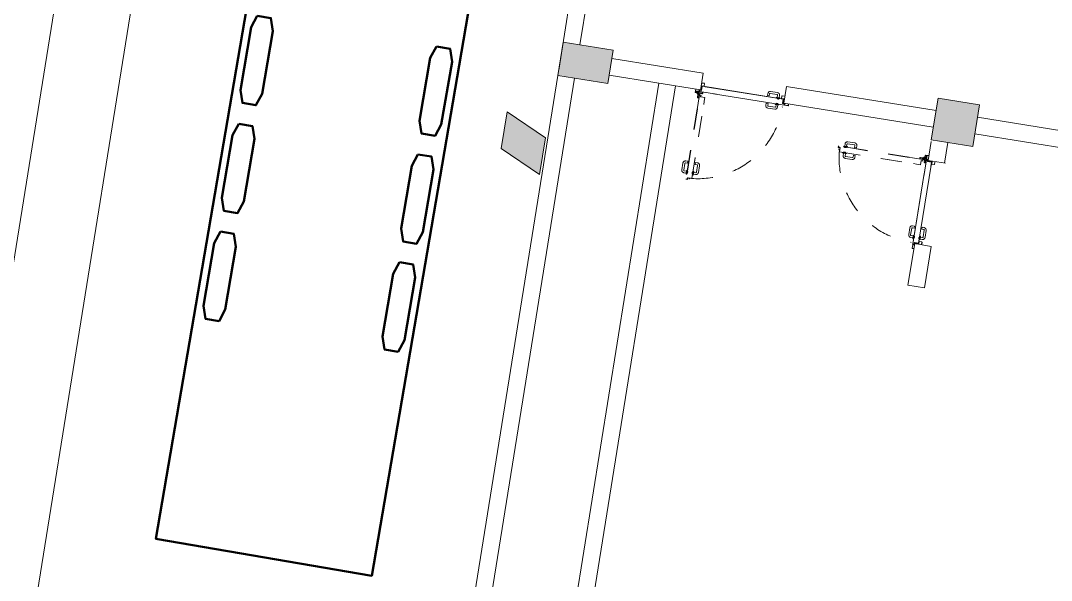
# Model space of a CAD drawing. Header units: centimetres. Extents: x 139057 to 200038, y 34824 to 80516.
# Drawn here: x 164418 to 165642, y 61588 to 62253 of the extents above; entities that cross this region are included whole.
import ezdxf

# ---------------------------------------------------------------- set-up
doc = ezdxf.new("R2010")
doc.units = ezdxf.units.CM
doc.header["$LTSCALE"] = 100
for name, pattern in [('HIDDEN', [0.5, 0.25, -0.25]), ('TRATTEGGIATA', [0.75, 0.5, -0.25]), ('TRATTO-PUNTO', [1, 0.5, -0.25, 0, -0.25])]:
    doc.linetypes.add(name, pattern=pattern)
doc.layers.get('0').update_dxf_attribs({"lineweight": 0})
for name, color, linetype, lineweight in [('410_STRUTTURE_001-AM_0', 7, 'Continuous', 0), ('430_TAVOLATI_001-AM_0', 3, 'Continuous', 0), ('440_ALTRI_ELEMENTI_001-AM_0', 31, 'Continuous', 50), ('441_SERRAMENTI_001-AM_0', 1, 'Continuous', 0)]:
    doc.layers.add(name, color=color, linetype=linetype, lineweight=lineweight)

# ---------------------------------------------------------------- blocks, each defined once
blk = doc.blocks.new('COPRITESTA1C')
for p, q in [((0, 0), (0, -10)), ((0, 0), (21, 0)), ((21, 0), (21, -15)), ((-1, -10), (-1, -20)), ((-1, -10), (0, -10)), ((-1, -20), (16, -20))]:
    blk.add_line(p, q)
at = {"linetype": 'TRATTEGGIATA', "ltscale": 10}
for p, q in [((19.5, 0), (19.5, -15)), ((-1, -18.5), (16, -18.5))]:
    blk.add_line(p, q, dxfattribs=at)
blk.add_arc((16, -15), 3.5, 270, 0, dxfattribs=at)
blk.add_arc((16, -15), 5, 270, 0)
blk = doc.blocks.new('COPRITESTA2C')
for p, q in [((0, 0), (44, 0)), ((0, 0), (0, -10)), ((44, 0), (44, -15)), ((-1, -10), (-1, -20)), ((-1, -10), (0, -10)), ((-1, -20), (39, -20))]:
    blk.add_line(p, q)
at = {"linetype": 'TRATTEGGIATA', "ltscale": 10}
for p, q in [((42.5, 0), (42.5, -15)), ((-1, -18.5), (39, -18.5))]:
    blk.add_line(p, q, dxfattribs=at)
blk.add_arc((39, -15), 5, 270, 0)
blk.add_arc((39, -15), 3.5, 270, 0, dxfattribs=at)
blk = doc.blocks.new('M09.1af_100')
at = {"linetype": 'Continuous', "ltscale": 10}
for p, q in [((-12, 0), (6, 0)), ((5, 84), (33, 84)), ((5, 82), (5, 84)), ((33, 82), (5, 82)), ((5, 6), (5, 47)), ((7, 2), (5, 5)), ((6, 47), (6, 6)), ((7, 6), (8, 3)), ((8, 50), (33, 50)), ((33, 48), (8, 48)), ((59, 46), (12, 46)), ((12, 46), (12, -4)), ((59, 45), (13, 45)), ((13, 45), (13, -5)), ((35, 51), (35, 80)), ((36, 80), (36, 51)), ((988, 46), (48, 46)), ((987, 45), (49, 45)), ((964, 80), (964, 51)), ((965, 51), (965, 80)), ((995, 84), (967, 84)), ((967, 82), (995, 82)), ((967, 82), (995, 82)), ((992, 50), (967, 50)), ((967, 48), (992, 48)), ((987, 45), (987, -5)), ((988, 46), (988, -4)), ((993, 6), (992, 3)), ((993, 2), (995, 5)), ((994, 47), (994, 6)), ((1012, 0), (994, 0)), ((995, 82), (995, 84)), ((995, 6), (995, 47)), ((-59, -19), (-59, 0)), ((-57, 0), (-57, -19)), ((-56, -20), (-17, -20)), ((-17, -21), (-56, -21)), ((-15, -19), (-15, -3)), ((-14, -19), (-14, -3)), ((6, -2), (-12, -2)), ((-8, -3), (-8, -21)), ((-8, -21), (194, -21)), ((-7, -4), (-7, -21)), ((-7, -4), (8, -4)), ((-7, -21), (193, -21)), ((-5, -4), (-5, -20)), ((12, -4), (-5, -4)), ((-4, -20), (-5, -20)), ((-4, -5), (-4, -20)), ((13, -5), (-4, -5)), ((14, -62), (-2, -62)), ((14, -64), (-1, -64)), ((-1, -64), (-1, -64)), ((14, -64), (-1, -64)), ((8, -3), (8, -4)), ((159, -21), (1008, -21)), ((159, -21), (1007, -21)), ((1004, -5), (987, -5)), ((1005, -4), (988, -4)), ((992, -3), (1008, -3)), ((992, -4), (1007, -4)), ((994, -2), (1012, -2)), ((1004, -5), (1004, -20)), ((1005, -20), (1004, -20)), ((1005, -4), (1005, -20)), ((1007, -4), (1007, -21)), ((1008, -3), (1008, -21)), ((1014, -19), (1014, -3)), ((1015, -19), (1015, -3)), ((1056, -20), (1017, -20)), ((1017, -21), (1056, -21)), ((1059, 0), (1057, 0)), ((1057, 0), (1057, -19)), ((1059, -19), (1059, 0)), ((15, -1076), (-3, -1076)), ((14, -1075), (-2, -1075)), ((14, -1072), (-1, -1072)), ((-1, -1073), (-1, -1072)), ((14, -1073), (-1, -1073))]:
    blk.add_line(p, q, dxfattribs=at)
at = {"ltscale": 10}
for p, q in [((-1, 0), (0, 0)), ((-8, -3), (8, -3)), ((992, -3), (992, -4))]:
    blk.add_line(p, q, dxfattribs=at)
at = {"linetype": 'Continuous'}
for p, q in [((794, 58), (794, 82)), ((817, 58), (794, 58)), ((817, 58), (817, 82)), ((905, 112), (824, 112)), ((905, 88), (824, 88)), ((901, 46), (901, 52)), ((901, 46), (902, 46)), ((902, 46), (902, 52)), ((903, 54), (944, 54)), ((903, 53), (944, 53)), ((912, 56), (912, 82)), ((936, 47), (912, 47)), ((912, 47), (912, 46)), ((936, 46), (912, 46)), ((936, 45), (912, 45)), ((912, 45), (912, 44)), ((936, 44), (912, 44)), ((913, 55), (934, 55)), ((935, 44), (913, 44)), ((913, 44), (913, 43)), ((935, 43), (913, 43)), ((934, 55), (914, 55)), ((933, 42), (914, 42)), ((914, 42), (914, 40)), ((932, 40), (915, 40)), ((916, 55), (916, 42)), ((932, 55), (932, 42)), ((933, 42), (933, 40)), ((935, 56), (935, 82)), ((935, 44), (935, 43)), ((936, 47), (936, 46)), ((936, 45), (936, 44)), ((945, 46), (945, 52)), ((945, 46), (946, 46)), ((946, 46), (946, 52)), ((988, 27), (998, 17)), ((988, 27), (988, 27)), ((988, 17), (999, 17)), ((988, 14), (999, 14)), ((999, 17), (999, 14)), ((-24, -44), (-26, -44)), ((-25, -45), (-25, -42)), ((-25, -45), (-25, -42)), ((817, -34), (794, -34)), ((794, -34), (794, -57)), ((817, -34), (817, -57)), ((905, -64), (824, -64)), ((905, -87), (824, -87)), ((901, -21), (901, -28)), ((901, -21), (902, -21)), ((902, -21), (902, -28)), ((903, -29), (944, -29)), ((903, -30), (944, -30)), ((936, -20), (912, -20)), ((912, -21), (912, -20)), ((936, -21), (912, -21)), ((936, -22), (912, -22)), ((912, -23), (912, -22)), ((936, -23), (912, -23)), ((912, -32), (912, -57)), ((935, -19), (913, -19)), ((913, -20), (913, -19)), ((935, -20), (913, -20)), ((913, -31), (934, -31)), ((914, -19), (914, -16)), ((933, -19), (914, -19)), ((934, -31), (914, -31)), ((932, -15), (915, -15)), ((916, -31), (916, -19)), ((932, -31), (932, -19)), ((933, -19), (933, -16)), ((935, -20), (935, -19)), ((935, -32), (935, -57)), ((936, -21), (936, -20)), ((936, -23), (936, -22)), ((945, -21), (945, -28)), ((946, -21), (945, -21)), ((946, -21), (946, -28)), ((35, -1067), (32, -1067))]:
    blk.add_line(p, q, dxfattribs=at)
at = {"linetype": 'TRATTO-PUNTO'}
for p, q in [((924, 36), (924, 56)), ((924, -31), (924, -11))]:
    blk.add_line(p, q, dxfattribs=at)
for p, q in [((987, 42), (987, -1)), ((-37, -22), (-55, -22)), ((-55, -25), (-55, -22)), ((-37, -25), (-55, -25)), ((-37, -25), (-53, -25)), ((-53, -25), (-53, -28)), ((-38, -28), (-53, -28)), ((-36, -32), (-38, -28)), ((-33, -32), (-36, -26)), ((-34, -31), (-36, -26)), ((-34, -31), (-36, -26)), ((-30, -31), (-33, -24)), ((-20, -31), (-16, -24)), ((-17, -32), (-14, -26)), ((-17, -34), (-14, -26)), ((-17, -32), (-14, -26)), ((-15, -36), (-11, -28)), ((-13, -22), (30, -22)), ((-13, -25), (28, -25)), ((-13, -25), (30, -25)), ((-11, -28), (28, -28)), ((28, -25), (28, -28)), ((30, -25), (30, -22))]:
    blk.add_line(p, q)
at = {"linetype": 'HIDDEN', "ltscale": 10}
for p, q in [((-17, -53), (-10, -57)), ((-15, -51), (-7, -55)), ((-14, -51), (-7, -55)), ((-13, -52), (-7, -55)), ((-12, -49), (-6, -52)), ((-10, -57), (-10, -97)), ((-7, -97), (-10, -97)), ((-7, -56), (-7, -97)), ((-6, -56), (-6, -99)), ((-6, -99), (-3, -99)), ((-3, -56), (-3, -99)), ((-3, -61), (-3, -262)), ((15, -61), (-3, -61)), ((-2, -62), (-2, -262)), ((14, -62), (14, -76)), ((14, -82), (14, -64)), ((14, -81), (14, -64)), ((15, -76), (14, -76)), ((64, -81), (14, -81)), ((63, -82), (14, -82)), ((15, -61), (15, -76)), ((63, -128), (63, -82)), ((63, -1055), (63, -117)), ((64, -127), (64, -81)), ((64, -1056), (64, -117)), ((-3, -228), (-3, -1076)), ((-2, -227), (-2, -1075)), ((64, -130), (64, -165)), ((-69, -974), (-69, -892)), ((-46, -974), (-46, -892)), ((-16, -862), (-39, -862)), ((-16, -885), (-39, -885)), ((-16, -885), (-16, -862)), ((-12, -972), (-12, -1013)), ((-11, -972), (-11, -1013)), ((-3, -970), (-10, -970)), ((-3, -971), (-10, -971)), ((-3, -970), (-3, -971)), ((64, -970), (71, -970)), ((64, -970), (64, -971)), ((64, -971), (71, -971)), ((72, -972), (72, -1013)), ((73, -972), (73, -1013)), ((77, -885), (77, -862)), ((77, -862), (100, -862)), ((77, -885), (100, -885)), ((107, -974), (107, -892)), ((130, -974), (130, -892)), ((-13, -981), (-39, -981)), ((-13, -1004), (-39, -1004)), ((-13, -992), (7, -992)), ((-12, -1002), (-12, -982)), ((-12, -982), (-12, -1003)), ((-12, -984), (0, -984)), ((-12, -1000), (0, -1000)), ((5, -992), (-10, -992)), ((4, -992), (-10, -992)), ((-3, -1013), (-10, -1013)), ((-3, -1015), (-10, -1015)), ((-4, -1004), (-4, -980)), ((-4, -980), (-3, -980)), ((-4, -1004), (-3, -1004)), ((-3, -1004), (-3, -980)), ((-3, -1004), (-3, -980)), ((-3, -980), (-2, -980)), ((-3, -1004), (-2, -1004)), ((-3, -1013), (-3, -1015)), ((-2, -1004), (-2, -980)), ((-1, -1003), (-1, -981)), ((-1, -981), (0, -981)), ((-1, -1003), (0, -1003)), ((0, -1003), (0, -981)), ((0, -1002), (0, -983)), ((0, -983), (2, -983)), ((0, -1002), (2, -1002)), ((3, -1001), (3, -984)), ((14, -1072), (14, -1055)), ((63, -1055), (14, -1055)), ((14, -1073), (14, -1056)), ((64, -1056), (14, -1056)), ((14, -1061), (14, -1075)), ((15, -1061), (14, -1061)), ((15, -1061), (15, -1076)), ((61, -1055), (18, -1055)), ((50, -1056), (26, -1056)), ((26, -1056), (26, -1056)), ((32, -1056), (32, -1067)), ((35, -1056), (35, -1067)), ((46, -1057), (35, -1067)), ((46, -1056), (46, -1057)), ((50, -1056), (50, -1056)), ((50, -1056), (50, -1056)), ((54, -992), (74, -992)), ((57, -992), (72, -992)), ((57, -992), (72, -992)), ((58, -1001), (58, -984)), ((61, -983), (59, -983)), ((61, -1002), (59, -1002)), ((61, -1003), (61, -981)), ((62, -981), (61, -981)), ((61, -1002), (61, -983)), ((74, -984), (61, -984)), ((74, -1000), (61, -1000)), ((62, -1003), (61, -1003)), ((62, -1003), (62, -981)), ((63, -1004), (63, -980)), ((64, -980), (63, -980)), ((64, -1004), (63, -1004)), ((64, -1004), (64, -980)), ((64, -1004), (64, -980)), ((65, -980), (64, -980)), ((65, -1004), (64, -1004)), ((64, -1013), (71, -1013)), ((64, -1013), (64, -1015)), ((64, -1015), (71, -1015)), ((65, -1004), (65, -980)), ((73, -1002), (73, -982)), ((74, -982), (74, -1003)), ((75, -981), (100, -981)), ((75, -1004), (100, -1004))]:
    blk.add_line(p, q, dxfattribs=at)
for radius in [9, 7.25, 7.5]:
    blk.add_circle((-25, -44), radius)
at = {"linetype": 'Continuous', "ltscale": 10}
for centre, radius, start, end in [((8, 47), 3, 90, 180), ((8, 6), 3, 180, 215), ((8, 47), 1.5, 90, 180), ((8, 6), 1.5, 180, 215), ((6, 1), 3, 270, 35), ((6, 1), 1.5, 270, 35), ((33, 80), 3, 360, 90), ((33, 80), 1.5, 0, 90), ((33, 51), 1.5, 270, 360), ((33, 51), 3, 270, 0), ((967, 80), 3, 90, 180), ((967, 51), 3, 180, 270), ((967, 80), 1.5, 90, 180), ((967, 51), 1.5, 180, 270), ((994, 1), 3, 145, 270), ((992, 47), 3, 0, 90), ((992, 47), 1.5, 0, 90), ((992, 6), 1.5, 325, 0), ((994, 1), 1.5, 145, 270), ((992, 6), 3, 325, 0), ((-56, -19), 3, 180, 270), ((-56, -19), 1.5, 180, 270), ((-17, -19), 3, 270, 0), ((-17, -19), 1.5, 270, 0), ((-12, -3), 3, 90, 180), ((-12, -3), 1.5, 90, 180), ((1012, -3), 3, 0, 90), ((1012, -3), 1.5, 0, 90), ((1017, -19), 3, 180, 270), ((1017, -19), 1.5, 180, 270), ((1056, -19), 1.5, 270, 0), ((1056, -19), 3, 270, 360)]:
    blk.add_arc(centre, radius, start, end, dxfattribs=at)
at = {"linetype": 'Continuous'}
for centre, radius, start, end in [((824, 82), 30, 90, 180), ((824, 82), 7, 90, 180), ((903, 52), 2, 90, 180), ((903, 52), 0.8, 90, 180), ((905, 82), 30, 0, 90), ((905, 82), 7, 0, 90), ((913, 56), 1, 180, 270), ((915, 40), 1, 180, 270), ((932, 40), 1, 270, 0), ((934, 56), 1, 270, 0), ((944, 52), 2, 0, 90), ((944, 52), 0.8, 0, 90), ((824, -57), 30, 180, 270), ((824, -57), 7, 180, 270), ((903, -28), 2, 180, 270), ((903, -28), 0.8, 180, 270), ((905, -57), 30, 270, 0), ((905, -57), 7, 270, 0), ((913, -32), 1, 90, 180), ((915, -16), 1, 90, 180), ((932, -16), 1, 0, 90), ((934, -32), 1, 0, 90), ((944, -28), 0.8, 270, 0), ((944, -28), 2, 270, 0)]:
    blk.add_arc(centre, radius, start, end, dxfattribs=at)
for centre, radius, start, end in [((-37, -26), 4, 25.7983, 90), ((-37, -26), 1, 25.7983, 90), ((-37, -26), 0.8, 25.7983, 90), ((-25, -44), 12.5, 156.6025, 108.12), ((-44, -35), 8, 336.6025, 25.7983), ((-44, -35), 11, 336.6025, 25.7983), ((-25, -44), 9.5, 156.6025, 108.12), ((-29, -31), 4, 205.7983, 288.12), ((-29, -31), 1, 205.7983, 288.12), ((-21, -31), 1, 251.88, 334.2017), ((-21, -31), 4, 318.9946, 334.2017), ((-13, -26), 4, 90, 154.2017), ((-12, -48), 4, 228.9946, 244.2017), ((-13, -26), 1, 90, 154.2017), ((-13, -26), 0.8, 90, 154.2017), ((-12, -48), 1, 161.88, 244.2017)]:
    blk.add_arc(centre, radius, start, end)
at = {"linetype": 'HIDDEN', "ltscale": 10}
for centre, radius, start, end in [((-7, -56), 1, 0, 64.2017), ((-7, -56), 0.8, 0, 64.2017), ((-7, -56), 4, 0, 64.2017), ((-25, -44), 1016, 275.0246, 0), ((-39, -892), 30, 90, 180), ((-39, -974), 30, 180, 270), ((-39, -892), 7, 90, 180), ((-39, -974), 7, 180, 270), ((-10, -972), 2, 90, 180), ((-10, -972), 0.8, 90, 180), ((71, -972), 2, 0, 90), ((71, -972), 0.8, 0, 90), ((100, -892), 30, 0, 90), ((100, -892), 7, 0, 90), ((100, -974), 30, 270, 0), ((100, -974), 7, 270, 0), ((-13, -982), 1, 0, 90), ((-13, -1003), 1, 270, 0), ((-10, -1013), 2, 180, 270), ((-10, -1013), 0.8, 180, 270), ((2, -984), 1, 0, 90), ((2, -1001), 1, 270, 0), ((59, -984), 1, 90, 180), ((59, -1001), 1, 180, 270), ((71, -1013), 0.8, 270, 0), ((71, -1013), 2, 270, 0), ((75, -982), 1, 90, 180), ((75, -1003), 1, 180, 270)]:
    blk.add_arc(centre, radius, start, end, dxfattribs=at)
at = {"linetype": 'Continuous', "ltscale": 10, "xscale": -1}
blk.add_blockref('COPRITESTA1C', (-38, -21), dxfattribs=at)
at = {"linetype": 'HIDDEN', "ltscale": 10, "rotation": 270}
blk.add_blockref('COPRITESTA2C', (-3, -56), dxfattribs=at)
at = {"linetype": 'Continuous', "ltscale": 10}
blk.add_blockref('COPRITESTA2C', (-12, -22), dxfattribs=at)
blk = doc.blocks.new('Camion 33 pallets')
for points in [[(1352, 130), (1352, -130), (0, -130), (0, 130)], [(372.5, 116.065), (372.5, 99.685), (357.8, 94.75), (282.2, 94.75), (267.5, 99.685), (267.5, 116.065), (282.2, 121), (357.8, 121)], [(502.5, 116.065), (502.5, 99.685), (487.8, 94.75), (412.2, 94.75), (397.5, 99.685), (397.5, 116.065), (412.2, 121), (487.8, 121)], [(632.5, 116.065), (632.5, 99.685), (617.8, 94.75), (542.2, 94.75), (527.5, 99.685), (527.5, 116.065), (542.2, 121), (617.8, 121)], [(372.5, -99.685), (372.5, -116.065), (357.8, -121), (282.2, -121), (267.5, -116.065), (267.5, -99.685), (282.2, -94.75), (357.8, -94.75)], [(502.5, -99.685), (502.5, -116.065), (487.8, -121), (412.2, -121), (397.5, -116.065), (397.5, -99.685), (412.2, -94.75), (487.8, -94.75)], [(632.5, -99.685), (632.5, -116.065), (617.8, -121), (542.2, -121), (527.5, -116.065), (527.5, -99.685), (542.2, -94.75), (617.8, -94.75)]]:
    blk.add_lwpolyline(points, close=True)

msp = doc.modelspace()

# ---------------------------------------------------------------- hatches: boundary and pattern name
at = {"layer": '410_STRUTTURE_001-AM_0'}
for points in [[(165115.3, 62178.7), (165121.6, 62218.2), (165062.4, 62227.7), (165056, 62188.2)], [(165548.8, 62103.9), (165556.7, 62153.3), (165507.4, 62161.2), (165499.4, 62111.9)], [(165034.3, 62070.4), (165041.3, 62114), (164995.7, 62145.1), (164988.7, 62101.5)]]:
    msp.add_hatch(color=256, dxfattribs=at).paths.add_polyline_path(points)

# ---------------------------------------------------------------- linework, layer by layer
at = {"layer": '410_STRUTTURE_001-AM_0', "elevation": 0}
for points in [[(164044.2, 59974.6), (164091.8, 60270.8), (164136.2, 60263.6), (164678.8, 63642.7), (164638.1, 63670.4), (164666.5, 63847.1), (164750.5, 63833.6), (164770, 63640.1), (164207.3, 60138.8), (164128.1, 59961.1)], [(165056, 62188.2), (165115.3, 62178.7), (165121.6, 62218.2), (165062.4, 62227.7)], [(165548.8, 62103.9), (165556.7, 62153.3), (165507.4, 62161.2), (165499.4, 62111.9)], [(165034.3, 62070.4), (164988.7, 62101.5), (164995.7, 62145.1), (165041.3, 62114)]]:
    msp.add_lwpolyline(points, close=True, dxfattribs=at)
at = {"layer": '430_TAVOLATI_001-AM_0'}
for p, q in [((165057, 62194.6, 0), (165116.6, 62565.1, 0)), ((165082.1, 62224.5, 0), (165135.1, 62554.1, 0)), ((165228.7, 62190.8, 0), (165120, 62208.3, 0)), ((164788.4, 60523.1, 0), (165056, 62188.2, 0)), ((164809.4, 60527.6, 0), (165075.8, 62185, 0)), ((165225.5, 62171.1, 0), (165116.8, 62188.6, 0)), ((165228.7, 62190.8, 0), (165225.3, 62170.2, 0)), ((165075, 61550.1, 0), (165176.1, 62179, 0)), ((165094.8, 61546.9, 0), (165195.8, 62175.9, 0)), ((165327.4, 62175, 0), (165324.2, 62155.2, 0)), ((165505, 62146.4, 0), (165327.4, 62175, 0)), ((165501.8, 62126.7, 0), (165324.2, 62155.2, 0)), ((165885, 62085.4, 0), (165554.4, 62138.5, 0)), ((165495.5, 62087.1, 0), (165499.2, 62109.7, 0)), ((165515.2, 62083.9, 0), (165519.2, 62108.7, 0)), ((165870.2, 62067.5, 0), (165551.2, 62118.7, 0)), ((165495.5, 62087.1, 0), (165516.2, 62083.8, 0)), ((165471.7, 61939, 0), (165479.7, 61988.4, 0)), ((165479.7, 61988.4, 0), (165499.4, 61985.2, 0)), ((165491.4, 61935.8, 0), (165499.4, 61985.2, 0)), ((165471.7, 61939, 0), (165491.5, 61935.8, 0))]:
    msp.add_line(p, q, dxfattribs=at)

# ---------------------------------------------------------------- block references
at = {"layer": '440_ALTRI_ELEMENTI_001-AM_0', "linetype": 'Continuous', "lineweight": 0, "rotation": 80.28658881748777}
msp.add_blockref('Camion 33 pallets', (164706.9, 61616, 0), dxfattribs=at)
at = {"layer": '441_SERRAMENTI_001-AM_0'}
for p, xscale, yscale, zscale, rotation in [((165225.5, 62171.1, 0), 0.1, 0.1, 0.1, 350.869711408665), ((165495.5, 62087.1, 0), 0.09999999999999996, 0.09999999999999996, 0.09999999999999996, 260.869711408665)]:
    msp.add_blockref('M09.1af_100', p, dxfattribs=dict(at, xscale=xscale, yscale=yscale, zscale=zscale, rotation=rotation))

doc.saveas('drawing.dxf')
